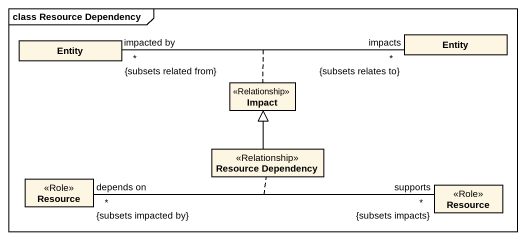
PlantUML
@startuml
mainframe class Resource Dependency
hide circle
hide empty members
class "Entity" as Entity_
class "Entity" as Entity__2
class Impact <<Relationship>>
class Resource <<Role>>
class "Resource Dependency" as Resource_Dependency <<Relationship>>
class "Resource" as Resource_2 <<Role>>
Entity_ "impacted by\n*\n{subsets related from}" -right- "impacts\n*\n{subsets relates to}" Entity__2
(Entity_, Entity__2) .. Impact
Resource "depends on\n*\n{subsets impacted by}" -right- "supports\n*\n{subsets impacts}" Resource_2
(Resource, Resource_2) .. Resource_Dependency
Resource_Dependency -up-|> Impact
@enduml
